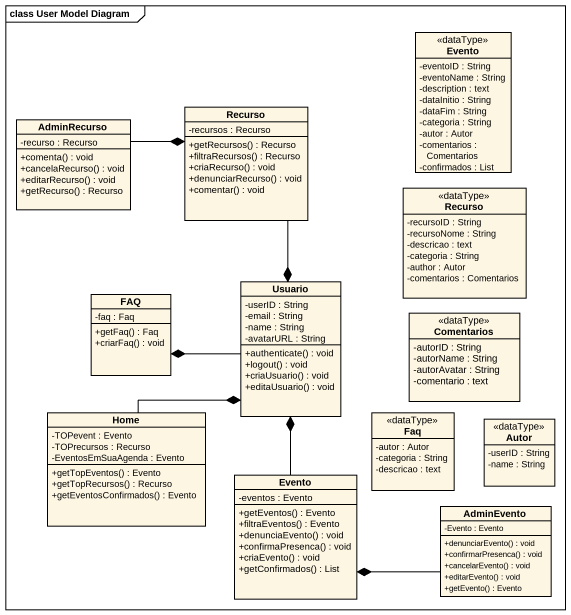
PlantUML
@startuml
mainframe class User Model Diagram
hide circle
hide empty members
skinparam classAttributeIconSize 0
class Evento <<dataType>> {
  -eventoID : String
  -eventoName : String
  -description : text
  -dataInitio : String
  -dataFim : String
  -categoria : String
  -autor : Autor
  -comentarios : Comentarios
  -confirmados : List
}
class Recurso {
  -recursos : Recurso
  +getRecursos() : Recurso
  +filtraRecursos() : Recurso
  +criaRecurso() : void
  +denunciarRecurso() : void
  +comentar() : void
}
class AdminRecurso {
  -recurso : Recurso
  +comenta() : void
  +cancelaRecurso() : void
  +editarRecurso() : void
  +getRecurso() : Recurso
}
class "Recurso" as Recurso_2 <<dataType>> {
  -recursoID : String
  -recursoNome : String
  -descricao : text
  -categoria : String
  -author : Autor
  -comentarios : Comentarios
}
class FAQ {
  -faq : Faq
  +getFaq() : Faq
  +criarFaq() : void
}
class Usuario {
  -userID : String
  -email : String
  -name : String
  -avatarURL : String
  +authenticate() : void
  +logout() : void
  +criaUsuario() : void
  +editaUsuario() : void
}
class Comentarios <<dataType>> {
  -autorID : String
  -autorName : String
  -autorAvatar : String
  -comentario : text
}
class Home {
  -TOPevent : Evento
  -TOPrecursos : Recurso
  -EventosEmSuaAgenda : Evento
  +getTopEventos() : Evento
  +getTopRecursos() : Recurso
  +getEventosConfirmados() : Evento
}
class Faq <<dataType>> {
  -autor : Autor
  -categoria : String
  -descricao : text
}
class Autor <<dataType>> {
  -userID : String
  -name : String
}
class "Evento" as Evento_2 {
  -eventos : Evento
  +getEventos() : Evento
  +filtraEventos() : Evento
  +denunciaEvento() : void
  +confirmaPresenca() : void
  +criaEvento() : void
  +getConfirmados() : List
}
class AdminEvento {
  -Evento : Evento
  +denunciarEvento() : void
  +confirmarPresenca() : void
  +cancelarEvento() : void
  +editarEvento() : void
  +getEvento() : Evento
}
Recurso *-left- AdminRecurso
FAQ *-right- Usuario
Usuario *-up- Recurso
Usuario *-- Home
Usuario *-- Evento_2
Evento_2 *-right- AdminEvento
@enduml
